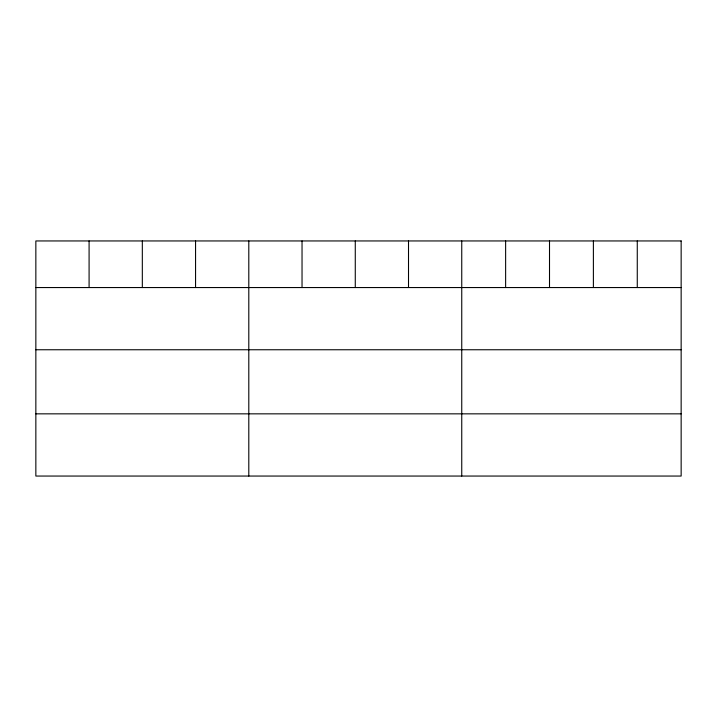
<?xml version="1.0" encoding="UTF-8"?>
<svg xmlns="http://www.w3.org/2000/svg" width="717" height="717" viewBox="0 0 717 717"><rect width="100%" height="100%" fill="white"/><g stroke="black" fill="none" stroke-linecap="round" stroke-linejoin="round"><path stroke-width="1.08" d="M35.85 287.553L681.15 287.553M35.85 349.753L681.15 349.753M35.85 413.843L681.15 413.843M637.27 240.948L637.27 287.553M593.389 240.948L593.389 287.553M549.509 240.948L549.509 287.553M505.628 240.948L505.628 287.553M461.748 240.948L461.748 476.052M408.511 240.948L408.511 287.553M355.273 240.948L355.273 287.553M302.036 240.948L302.036 287.553M248.799 240.948L248.799 476.052M195.562 240.948L195.562 287.553M142.325 240.948L142.325 287.553M89.087 240.948L89.087 287.553M681.15 240.948L35.85 240.948L35.85 476.052L681.15 476.052L681.15 240.948"/></g></svg>
